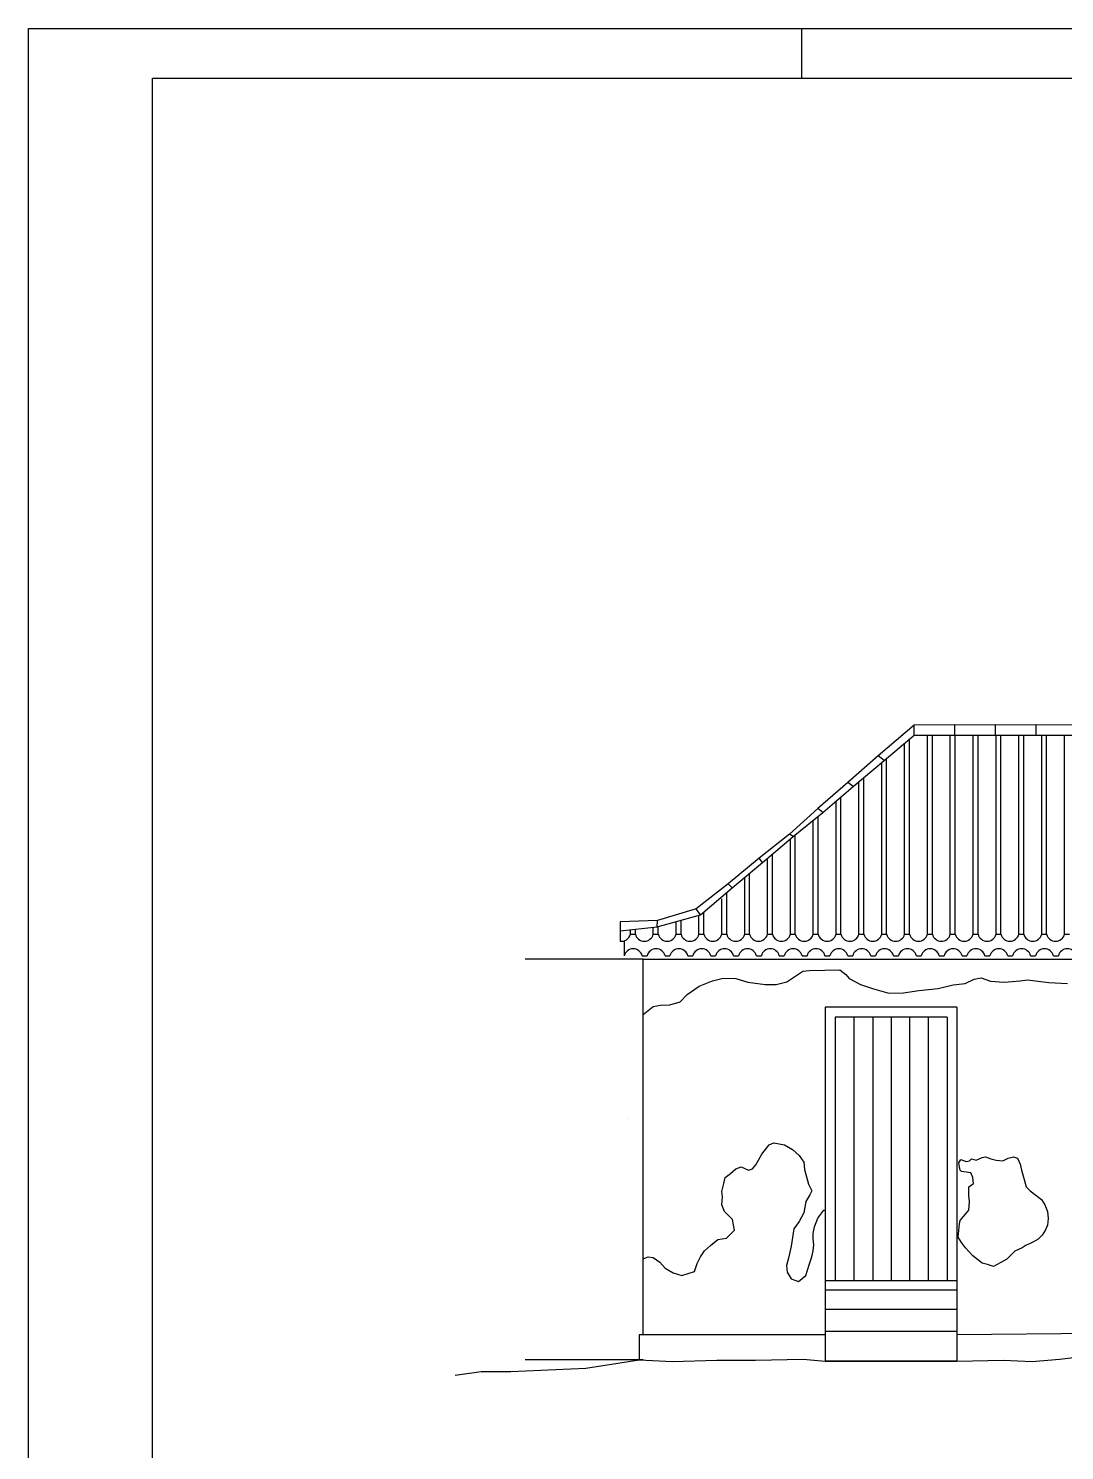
# Model space of a CAD drawing. Extents: x -1289 to 841, y -797 to 594.
# Drawn here: x -1288.5 to -1079.5, y 302.6 to 589.5 of the extents above; entities that cross this region are included whole.
import ezdxf

# ---------------------------------------------------------------- set-up
doc = ezdxf.new("R2010")
doc.units = 0
doc.header["$MEASUREMENT"] = 0
for name, color, linetype in [('COBERTURA', 2, 'CONTINUOUS'), ('ESQUADRIAS', 2, 'CONTINUOUS'), ('MARGEXT', 2, 'CONTINUOUS'), ('MARGINT', 6, 'CONTINUOUS'), ('PAREDE', 1, 'CONTINUOUS'), ('PISO', 1, 'CONTINUOUS')]:
    doc.layers.add(name, color=color, linetype=linetype)

msp = doc.modelspace()

# ---------------------------------------------------------------- linework, layer by layer
at = {"layer": 'COBERTURA', "color": 2}
for p, q in [((-1109.84397, 448.97679), (-1117.09864, 442.73628)), ((-1101.64074, 449.02604), (-1109.84397, 448.97679)), ((-1109.84397, 446.96372), (-1109.84397, 448.97679)), ((-1093.43751, 449.02604), (-1101.64074, 448.97679)), ((-1101.64074, 446.96372), (-1101.64074, 449.02604)), ((-1101.64074, 446.96372), (-1101.64074, 448.97679)), ((-1085.23428, 449.02604), (-1093.43751, 448.97679)), ((-1093.43751, 446.96372), (-1093.43751, 449.02604)), ((-1093.43751, 446.96372), (-1093.43751, 448.97679)), ((-1077.03105, 449.02604), (-1085.23428, 448.97679)), ((-1085.23428, 446.96372), (-1085.23428, 449.02604)), ((-1085.23428, 446.96372), (-1085.23428, 448.97679)), ((-1115.88953, 441.8304), (-1109.84397, 446.96372)), ((-1109.84397, 446.96372), (-1101.64074, 446.96372)), ((-1101.64074, 446.96372), (-1093.43751, 446.96372)), ((-1093.43751, 446.96372), (-1085.23428, 446.96372)), ((-1085.23428, 446.96372), (-1077.03105, 446.96372)), ((-1117.09864, 442.73628), (-1123.24496, 437.40165)), ((-1122.13661, 436.59643), (-1115.88953, 441.8304)), ((-1115.88953, 441.8304), (-1117.09864, 442.73628)), ((-1123.24496, 437.40165), (-1129.29052, 432.16768)), ((-1128.28293, 431.36245), (-1122.13661, 436.59643)), ((-1122.13661, 436.59643), (-1123.24496, 437.40165)), ((-1129.29052, 432.16768), (-1134.97331, 426.98511)), ((-1134.26799, 426.48184), (-1128.28293, 431.36245)), ((-1128.28293, 431.36245), (-1129.29052, 432.16768)), ((-1134.97331, 426.98511), (-1141.11963, 422.15374)), ((-1140.41431, 421.24786), (-1134.26799, 426.48184)), ((-1134.26799, 426.48184), (-1134.97331, 426.98511)), ((-1141.11963, 422.15374), (-1147.3667, 416.91977)), ((-1140.41431, 421.24786), (-1141.11963, 422.15374)), ((-1146.56063, 416.11454), (-1140.41431, 421.24786)), ((-1147.3667, 416.91977), (-1153.8153, 411.8871)), ((-1152.90847, 410.67926), (-1146.56063, 416.11454)), ((-1146.56063, 416.11454), (-1147.3667, 416.91977)), ((-1161.67453, 408.26358), (-1152.90847, 410.67926)), ((-1153.8153, 411.8871), (-1161.57377, 409.57207)), ((-1152.90847, 410.67926), (-1153.8153, 411.8871)), ((-1161.57377, 409.57207), (-1169.13072, 409.27011)), ((-1169.13072, 409.27011), (-1169.13072, 407.45835)), ((-1169.13072, 407.45835), (-1161.67453, 408.26358)), ((-1161.67453, 408.26358), (-1161.57377, 409.57207))]:
    msp.add_line(p, q, dxfattribs=at)
at = {"layer": 'COBERTURA', "color": 1}
for p, q in [((-1111.75881, 406.76335), (-1111.75881, 445.33781)), ((-1110.77123, 406.76335), (-1110.77123, 446.17638)), ((-1107.14988, 406.76335), (-1107.14988, 446.96372)), ((-1106.1623, 406.76335), (-1106.1623, 446.96372)), ((-1102.54096, 406.76335), (-1102.54096, 446.96372)), ((-1101.55337, 406.76335), (-1101.55337, 446.96372)), ((-1097.93203, 406.76335), (-1097.93203, 446.96372)), ((-1096.94444, 406.76335), (-1096.94444, 446.96372)), ((-1093.3231, 406.76335), (-1093.3231, 446.96372)), ((-1092.33551, 406.76335), (-1092.33551, 446.96372)), ((-1088.71417, 406.76335), (-1088.71417, 446.96372)), ((-1087.72658, 406.76335), (-1087.72658, 446.96372)), ((-1084.10524, 406.76335), (-1084.10524, 446.96372)), ((-1083.11765, 406.76335), (-1083.11765, 446.96372)), ((-1079.49631, 406.76335), (-1079.49631, 446.96372)), ((-1115.38016, 406.76335), (-1115.38016, 442.26291)), ((-1116.36774, 406.76335), (-1116.36774, 441.42974)), ((-1120.97667, 406.76335), (-1120.97667, 437.56825)), ((-1119.98909, 406.76335), (-1119.98909, 438.39568)), ((-1125.5856, 406.76335), (-1125.5856, 433.65939)), ((-1124.59802, 406.76335), (-1124.59802, 434.50038)), ((-1129.20695, 406.76335), (-1129.20695, 430.60894)), ((-1130.19453, 406.76335), (-1130.19453, 429.8036)), ((-1134.80346, 406.76335), (-1134.80346, 426.02585)), ((-1133.81588, 406.76335), (-1133.81588, 426.85052)), ((-1139.41239, 406.76335), (-1139.41239, 422.10106)), ((-1138.42481, 406.76335), (-1138.42481, 422.94205)), ((-1143.03374, 406.76335), (-1143.03374, 419.06016)), ((-1144.02132, 406.76335), (-1144.02132, 418.23534)), ((-1148.63025, 406.76335), (-1148.63025, 413.90932)), ((-1147.64267, 406.76335), (-1147.64267, 415.18806)), ((-1153.23918, 406.76335), (-1153.23918, 410.58812)), ((-1152.25159, 406.76335), (-1152.25159, 411.2417)), ((-1169.13072, 407.45835), (-1169.13072, 405.38253)), ((-1167.06597, 406.76335), (-1167.06597, 407.68133)), ((-1166.07838, 406.76335), (-1166.07838, 407.78799)), ((-1162.45704, 406.76335), (-1162.45704, 408.17907)), ((-1161.46945, 406.76335), (-1161.46945, 408.32009)), ((-1157.84811, 406.76335), (-1157.84811, 409.31803)), ((-1156.86052, 406.76335), (-1156.86052, 409.59018)), ((-1168.31574, 405.45123), (-1168.31574, 402.44498)), ((-1167.06597, 406.76335), (-1166.07838, 406.76335)), ((-1162.45704, 406.76335), (-1161.46945, 406.76335)), ((-1157.84811, 406.76335), (-1156.86052, 406.76335)), ((-1153.23918, 406.76335), (-1152.25159, 406.76335)), ((-1148.63025, 406.76335), (-1147.64267, 406.76335)), ((-1144.02132, 406.76335), (-1143.03374, 406.76335)), ((-1139.41239, 406.76335), (-1138.42481, 406.76335)), ((-1134.80346, 406.76335), (-1133.81588, 406.76335)), ((-1130.19453, 406.76335), (-1129.20695, 406.76335)), ((-1125.5856, 406.76335), (-1124.59802, 406.76335)), ((-1120.97667, 406.76335), (-1119.98909, 406.76335)), ((-1116.36774, 406.76335), (-1115.38016, 406.76335)), ((-1111.75881, 406.76335), (-1110.77123, 406.76335)), ((-1107.14988, 406.76335), (-1106.1623, 406.76335)), ((-1102.54096, 406.76335), (-1101.55337, 406.76335)), ((-1097.93203, 406.76335), (-1096.94444, 406.76335)), ((-1093.3231, 406.76335), (-1092.33551, 406.76335)), ((-1088.71417, 406.76335), (-1087.72658, 406.76335)), ((-1084.10524, 406.76335), (-1083.11765, 406.76335)), ((-1079.49631, 406.76335), (-1078.50872, 406.76335)), ((-1164.47216, 401.74553), (-1188.30303, 401.74553)), ((-1164.6944, 402.44498), (-1163.70681, 402.44498)), ((-1160.08547, 402.44498), (-1159.09789, 402.44498)), ((-1155.47654, 402.44498), (-1154.48896, 402.44498)), ((-1150.86761, 402.44498), (-1149.88003, 402.44498)), ((-1146.25868, 402.44498), (-1145.2711, 402.44498)), ((-1141.64975, 402.44498), (-1140.66217, 402.44498)), ((-1137.04082, 402.44498), (-1136.05324, 402.44498)), ((-1132.43189, 402.44498), (-1131.44431, 402.44498)), ((-1127.82296, 402.44498), (-1126.83538, 402.44498)), ((-1123.21403, 402.44498), (-1122.22645, 402.44498)), ((-1118.6051, 402.44498), (-1117.61752, 402.44498)), ((-1113.99618, 402.44498), (-1113.00859, 402.44498)), ((-1109.38725, 402.44498), (-1108.39966, 402.44498)), ((-1104.77832, 402.44498), (-1103.79073, 402.44498)), ((-1100.16939, 402.44498), (-1099.1818, 402.44498)), ((-1095.56046, 402.44498), (-1094.57287, 402.44498)), ((-1090.95153, 402.44498), (-1089.96394, 402.44498)), ((-1086.3426, 402.44498), (-1085.35501, 402.44498)), ((-1081.73367, 402.44498), (-1080.74608, 402.44498)), ((-880.69126, 328.34553), (-1101.20633, 325.94553)), ((-1127.79973, 325.94553), (-1165.30056, 325.94553)), ((-1165.30056, 325.94553), (-1165.30056, 320.94553)), ((-1164.47216, 320.94553), (-1188.30303, 320.94553))]:
    msp.add_line(p, q, dxfattribs=at)
for centre, start, end in [((-1168.87664, 407.23673), 262.1974126, 345.3485628), ((-1164.26771, 407.23673), 194.6514372, 345.3485628), ((-1159.65878, 407.23673), 194.6514372, 345.3485628), ((-1155.04985, 407.23673), 194.6514372, 345.3485628), ((-1150.44092, 407.23673), 194.6514372, 345.3485628), ((-1145.83199, 407.23673), 194.6514372, 345.3485628), ((-1141.22306, 407.23673), 194.6514372, 345.3485628), ((-1136.61413, 407.23673), 194.6514372, 345.3485628), ((-1132.0052, 407.23673), 194.6514372, 345.3485628), ((-1127.39627, 407.23673), 194.6514372, 345.3485628), ((-1122.78735, 407.23673), 194.6514372, 345.3485628), ((-1118.17842, 407.23673), 194.6514372, 345.3485628), ((-1113.56949, 407.23673), 194.6514372, 345.3485628), ((-1108.96056, 407.23673), 194.6514372, 345.3485628), ((-1104.35163, 407.23673), 194.6514372, 345.3485628), ((-1099.7427, 407.23673), 194.6514372, 345.3485628), ((-1095.13377, 407.23673), 194.6514372, 345.3485628), ((-1090.52484, 407.23673), 194.6514372, 345.3485628), ((-1085.91591, 407.23673), 194.6514372, 345.3485628), ((-1081.30698, 407.23673), 194.6514372, 345.3485628), ((-1166.50507, 401.9716), 14.6514372, 165.3485628), ((-1161.89614, 401.9716), 14.6514372, 165.3485628), ((-1157.28721, 401.9716), 14.6514372, 165.3485628), ((-1152.67828, 401.9716), 14.6514372, 165.3485628), ((-1148.06935, 401.9716), 14.6514372, 165.3485628), ((-1143.46042, 401.9716), 14.6514372, 165.3485628), ((-1138.8515, 401.9716), 14.6514372, 165.3485628), ((-1134.24257, 401.9716), 14.6514372, 165.3485628), ((-1129.63364, 401.9716), 14.6514372, 165.3485628), ((-1125.02471, 401.9716), 14.6514372, 165.3485628), ((-1120.41578, 401.9716), 14.6514372, 165.3485628), ((-1115.80685, 401.9716), 14.6514372, 165.3485628), ((-1111.19792, 401.9716), 14.6514372, 165.3485628), ((-1106.58899, 401.9716), 14.6514372, 165.3485628), ((-1101.98006, 401.9716), 14.6514372, 165.3485628), ((-1097.37113, 401.9716), 14.6514372, 165.3485628), ((-1092.7622, 401.9716), 14.6514372, 165.3485628), ((-1088.15327, 401.9716), 14.6514372, 165.3485628), ((-1083.54434, 401.9716), 14.6514372, 165.3485628), ((-1078.93541, 401.9716), 14.6514372, 165.3485628)]:
    msp.add_arc(centre, 1.87153, start, end, dxfattribs=at)
at = {"layer": 'ESQUADRIAS', "color": 3}
for p, q in [((-1101.20633, 392.05992), (-1127.79973, 392.05992)), ((-1127.79973, 392.05992), (-1127.79973, 320.65992)), ((-1101.20633, 392.05992), (-1101.20633, 320.65992)), ((-1103.20633, 390.05992), (-1125.79973, 390.05992)), ((-1125.79973, 390.05992), (-1125.79973, 336.83178)), ((-1121.99973, 390.05992), (-1121.99973, 336.85992)), ((-1118.19973, 390.05992), (-1118.19973, 336.83178)), ((-1114.50303, 390.05992), (-1114.50303, 336.83178)), ((-1110.80633, 390.05992), (-1110.80633, 336.83178)), ((-1107.00633, 390.05992), (-1107.00633, 336.83178)), ((-1103.20633, 390.05992), (-1103.20633, 336.83178)), ((-1101.20633, 336.85992), (-1127.79973, 336.85992)), ((-1103.20633, 336.85992), (-1125.79973, 336.85992)), ((-1101.20633, 334.95992), (-1127.79973, 334.95992)), ((-1101.20633, 331.05992), (-1127.79973, 331.05992)), ((-1101.20633, 326.65992), (-1127.79973, 326.65992)), ((-1101.20633, 320.65992), (-1127.79973, 320.65992))]:
    msp.add_line(p, q, dxfattribs=at)
at = {"layer": 'MARGEXT'}
for p, q in [((-1288.5, -4.5), (-1288.5, 589.5)), ((-1288.5, 589.5), (-447.5, 589.5)), ((-1132.5, 579.5), (-1132.5, 589.5))]:
    msp.add_line(p, q, dxfattribs=at)
at = {"layer": 'MARGINT'}
for p, q in [((-1263.5, 5.5), (-1263.5, 579.5)), ((-1263.5, 579.5), (-457.5, 579.5))]:
    msp.add_line(p, q, dxfattribs=at)
at = {"layer": 'PAREDE', "color": 6}
for p, q in [((-1164.47216, 401.74553), (-880.69126, 401.74553)), ((-1164.47216, 325.94553), (-1164.47216, 401.74553)), ((-1167.44223, 369.6112), (-1167.44223, 369.59337))]:
    msp.add_line(p, q, dxfattribs=at)
at = {"layer": 'PAREDE', "color": 2}
for p, q in [((-1139.11211, 364.29293), (-1138.17061, 364.69601)), ((-1138.17061, 364.69601), (-1136.01862, 364.29293)), ((-1141.26409, 361.20271), (-1140.5916, 362.41193)), ((-1140.5916, 362.41193), (-1139.6501, 363.62115)), ((-1139.6501, 363.62115), (-1139.11211, 364.29293)), ((-1136.01862, 364.29293), (-1134.40463, 363.35243)), ((-1134.40463, 363.35243), (-1133.05964, 362.14321)), ((-1133.05964, 362.14321), (-1132.11814, 360.79963)), ((-1098.65459, 361.09407), (-1098.25109, 361.49715)), ((-1098.25109, 361.49715), (-1097.3096, 361.22843)), ((-1097.3096, 361.22843), (-1096.0991, 361.76587)), ((-1096.0991, 361.76587), (-1095.42661, 361.90022)), ((-1095.42661, 361.90022), (-1094.35061, 361.49715)), ((-1094.35061, 361.49715), (-1093.27462, 361.22843)), ((-1091.92963, 361.09407), (-1090.85363, 361.63151)), ((-1090.85363, 361.63151), (-1089.77764, 361.90022)), ((-1089.77764, 361.90022), (-1088.97064, 361.63151)), ((-1088.97064, 361.63151), (-1088.43264, 360.42229)), ((-1146.91306, 358.51555), (-1145.83707, 359.45605)), ((-1145.83707, 359.45605), (-1144.76107, 359.85913)), ((-1144.76107, 359.85913), (-1143.28158, 359.18734)), ((-1143.28158, 359.18734), (-1142.47458, 359.45605)), ((-1142.47458, 359.45605), (-1141.80209, 360.2622)), ((-1141.80209, 360.2622), (-1141.26409, 361.20271)), ((-1132.11814, 360.79963), (-1131.98364, 359.3217)), ((-1131.98364, 359.3217), (-1131.17664, 356.36582)), ((-1100.80658, 360.691), (-1100.40308, 361.36279)), ((-1100.67208, 359.88486), (-1100.80658, 360.691)), ((-1100.53758, 359.21306), (-1100.67208, 359.88486)), ((-1100.26859, 358.94435), (-1100.53758, 359.21306)), ((-1100.40308, 361.36279), (-1099.32709, 360.95972)), ((-1098.38559, 358.67563), (-1100.26859, 358.94435)), ((-1099.32709, 360.95972), (-1098.65459, 361.09407)), ((-1097.9821, 357.73513), (-1098.38559, 358.67563)), ((-1093.27462, 361.22843), (-1091.92963, 361.09407)), ((-1088.43264, 360.42229), (-1088.16365, 359.21306)), ((-1088.16365, 359.21306), (-1087.62565, 357.33205)), ((-1148.66155, 354.88789), (-1148.25806, 356.50018)), ((-1148.25806, 356.50018), (-1147.98905, 357.7094)), ((-1147.98905, 357.7094), (-1146.91306, 358.51555)), ((-1131.17664, 356.36582), (-1130.50415, 355.02225)), ((-1098.78909, 355.85412), (-1097.8476, 356.52591)), ((-1098.78909, 355.18233), (-1098.78909, 355.85412)), ((-1097.8476, 356.52591), (-1097.9821, 357.73513)), ((-1087.62565, 357.33205), (-1087.22215, 355.85412)), ((-1087.22215, 355.85412), (-1086.41516, 355.04797)), ((-1148.52705, 353.81302), (-1148.66155, 354.88789)), ((-1148.66155, 352.20073), (-1148.52705, 353.81302)), ((-1131.71464, 352.87252), (-1132.11814, 350.58844)), ((-1130.90765, 354.2161), (-1131.71464, 352.87252)), ((-1130.50415, 355.02225), (-1130.90765, 354.2161)), ((-1098.78909, 354.10747), (-1098.78909, 355.18233)), ((-1098.65459, 352.89825), (-1098.78909, 354.10747)), ((-1098.78909, 351.1516), (-1098.65459, 352.89825)), ((-1086.41516, 355.04797), (-1084.12867, 353.30132)), ((-1084.12867, 353.30132), (-1083.45618, 352.22646)), ((-1148.12356, 350.85715), (-1148.66155, 352.20073)), ((-1146.50956, 349.24486), (-1148.12356, 350.85715)), ((-1132.11814, 350.58844), (-1133.05964, 348.84179)), ((-1129.29366, 349.51357), (-1128.08316, 351.12587)), ((-1128.08316, 351.12587), (-1127.79973, 351.12587)), ((-1099.86508, 349.80802), (-1098.78909, 351.1516)), ((-1083.45618, 352.22646), (-1082.91817, 350.88288)), ((-1082.91817, 350.88288), (-1082.78368, 349.40494)), ((-1146.10607, 347.09513), (-1146.50956, 349.24486)), ((-1134.13563, 347.36385), (-1134.67363, 343.87055)), ((-1133.05964, 348.84179), (-1134.13563, 347.36385)), ((-1130.23515, 346.42334), (-1129.96615, 347.76692)), ((-1129.96615, 347.76692), (-1129.29366, 349.51357)), ((-1100.94108, 345.64292), (-1100.67208, 348.33008)), ((-1100.67208, 348.33008), (-1100.53758, 349.00187)), ((-1100.53758, 349.00187), (-1099.86508, 349.80802)), ((-1083.32167, 347.12086), (-1083.99417, 346.046)), ((-1082.91817, 348.06137), (-1083.32167, 347.12086)), ((-1082.78368, 349.40494), (-1082.91817, 348.06137)), ((-1150.94804, 344.0049), (-1149.46855, 345.21412)), ((-1149.46855, 345.21412), (-1147.72006, 345.48284)), ((-1147.72006, 345.48284), (-1146.10607, 347.09513)), ((-1130.23515, 345.34848), (-1130.23515, 346.42334)), ((-1130.10065, 344.13926), (-1130.23515, 345.34848)), ((-1100.26859, 344.56806), (-1100.94108, 345.64292)), ((-1099.46159, 343.4932), (-1100.26859, 344.56806)), ((-1086.54966, 344.29935), (-1087.22215, 344.03063)), ((-1085.74266, 344.70242), (-1086.54966, 344.29935)), ((-1084.80117, 345.23985), (-1085.74266, 344.70242)), ((-1083.99417, 346.046), (-1084.80117, 345.23985)), ((-1164.47216, 341.31774), (-1163.45647, 341.72082)), ((-1163.45647, 341.72082), (-1162.51498, 341.58646)), ((-1162.51498, 341.58646), (-1161.16999, 340.64596)), ((-1153.63803, 340.37724), (-1152.96553, 341.72082)), ((-1152.96553, 341.72082), (-1152.15854, 342.93004)), ((-1152.15854, 342.93004), (-1150.94804, 344.0049)), ((-1135.21163, 341.4521), (-1135.61512, 339.97417)), ((-1134.67363, 343.87055), (-1135.21163, 341.4521)), ((-1131.04214, 340.10853), (-1130.50415, 341.72082)), ((-1130.50415, 341.72082), (-1130.23515, 342.93004)), ((-1130.23515, 342.93004), (-1130.10065, 344.13926)), ((-1097.9821, 341.8809), (-1099.46159, 343.4932)), ((-1096.0991, 340.40297), (-1097.9821, 341.8809)), ((-1089.50864, 342.82141), (-1091.12263, 341.20912)), ((-1088.02915, 343.4932), (-1089.50864, 342.82141)), ((-1087.22215, 344.03063), (-1088.02915, 343.4932)), ((-1161.16999, 340.64596), (-1160.09399, 339.43674)), ((-1160.09399, 339.43674), (-1158.48, 338.49623)), ((-1156.73151, 337.9588), (-1154.17602, 338.76495)), ((-1154.17602, 338.76495), (-1153.63803, 340.37724)), ((-1135.61512, 339.97417), (-1135.48062, 338.63059)), ((-1135.48062, 338.63059), (-1134.67363, 337.28701)), ((-1131.71464, 337.9588), (-1131.04214, 340.10853)), ((-1095.02311, 340.13425), (-1096.0991, 340.40297)), ((-1093.81262, 339.73118), (-1095.02311, 340.13425)), ((-1092.33312, 340.53733), (-1093.81262, 339.73118)), ((-1091.12263, 341.20912), (-1092.33312, 340.53733)), ((-1158.48, 338.49623), (-1156.73151, 337.9588)), ((-1134.67363, 337.28701), (-1133.19413, 336.74958)), ((-1133.19413, 336.74958), (-1131.71464, 337.9588))]:
    msp.add_line(p, q, dxfattribs=at)
msp.add_lwpolyline([(-1164.47216, 390.56154), (-1162.45512, 392.17689), (-1161.01773, 392.44612), (-1159.13117, 392.53586), (-1157.06493, 393.16405), (-1155.62755, 394.59993), (-1153.20196, 396.30502), (-1150.50687, 397.38193), (-1148.3508, 397.92038), (-1145.83538, 397.83064), (-1143.40979, 397.1127), (-1139.90617, 396.66399), (-1137.66026, 396.66399), (-1135.50419, 397.20244), (-1133.52779, 398.54857), (-1132.27008, 399.35625), (-1130.92253, 399.44599), (-1127.86809, 399.53574), (-1124.81365, 399.62548), (-1123.64578, 398.63831), (-1122.92709, 397.83064), (-1120.68118, 396.66399), (-1118.25559, 395.85631), (-1114.93165, 394.86915), (-1111.96704, 394.9589), (-1108.86789, 395.4076), (-1105.00492, 395.85631), (-1101.95049, 396.57425), (-1099.52491, 396.84347), (-1097.72818, 397.74089), (-1096.29079, 398.01012), (-1094.40423, 397.29218), (-1091.70914, 397.1127), (-1088.47502, 397.38193), (-1086.9478, 397.56141), (-1082.66796, 397.02582), (-1078.89483, 396.84634)], dxfattribs=at)
at = {"layer": 'PISO', "color": 7}
msp.add_lwpolyline([(-1202.45064, 317.86022), (-1197.1699, 318.54829), (-1191.20036, 318.54829), (-1176.04692, 319.23636), (-1165.30056, 320.94553), (-1158.5975, 320.6125), (-1149.6432, 320.84185), (-1141.83687, 320.84185), (-1132.19378, 321.07121), (-1127.79973, 320.65992), (-1101.20633, 320.65992), (-1091.7846, 320.84185), (-1086.04466, 320.6125), (-1080.53432, 321.07121), (-1076.48634, 321.54944)], dxfattribs=at)

doc.saveas('drawing.dxf')
